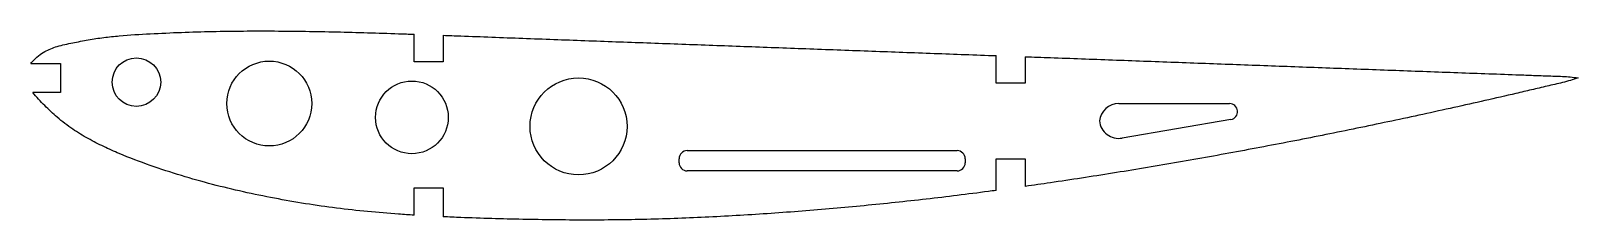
# Model space of a CAD drawing. Header units: inches. Extents: x 4.12 to 13.69, y 11 to 12.17.
import ezdxf

# ---------------------------------------------------------------- set-up
doc = ezdxf.new("R2010")
doc.units = ezdxf.units.IN
doc.header["$LTSCALE"] = 1.7325
doc.header["$MEASUREMENT"] = 0
doc.layers.get('0').update_dxf_attribs({"linetype": 'CONTINUOUS'})
doc.layers.add('02___PRT_ALL_AXES', color=7, linetype='CONTINUOUS')

msp = doc.modelspace()

# ---------------------------------------------------------------- linework, layer by layer
at = {"color": 1, "linetype": 'CONTINUOUS'}
for p, q in [((6.4858, 11.9789), (6.4858, 12.1489)), ((6.6658, 12.1423), (6.6658, 11.9789)), ((4.1153, 11.9684), (4.2974, 11.9684)), ((4.2974, 11.9684), (4.2974, 11.7884)), ((6.6658, 11.9789), (6.4858, 11.9789)), ((10.0858, 11.8463), (10.0858, 12.0163)), ((10.2658, 12.0097), (10.2658, 11.8463)), ((4.2974, 11.7884), (4.1274, 11.7884)), ((10.2658, 11.8463), (10.0858, 11.8463)), ((10.8447, 11.7199), (11.5296, 11.7199)), ((11.538, 11.6206), (10.8648, 11.506)), ((8.1748, 11.4284), (9.8448, 11.4284)), ((8.1248, 11.3534), (8.1248, 11.3784)), ((9.8448, 11.3034), (8.1748, 11.3034)), ((9.8948, 11.3784), (9.8948, 11.3534)), ((10.0858, 11.3768), (10.2658, 11.3768)), ((10.0858, 11.182), (10.0858, 11.3768)), ((10.2658, 11.3768), (10.2658, 11.2068)), ((6.4858, 11.0287), (6.4858, 11.1987)), ((6.4858, 11.1987), (6.6658, 11.1987)), ((6.6658, 11.1987), (6.6658, 11.019))]:
    msp.add_line(p, q, dxfattribs=at)
for centre, radius, start, end in [((10.8447, 11.5999), 0.12, 90, 174.15305), ((11.5296, 11.6699), 0.05, 279.65729, 90), ((10.8447, 11.6243), 0.12, 185.84695, 279.65729), ((8.1748, 11.3784), 0.05, 90, 180), ((9.8448, 11.3784), 0.05, 0, 90), ((8.1748, 11.3534), 0.05, 180, 270), ((9.8448, 11.3534), 0.05, 270, 360)]:
    msp.add_arc(centre, radius, start, end, dxfattribs=at)
for points, knots in [([(4.1153, 11.9684), (4.1181, 11.9721), (4.1322, 11.9894), (4.1601, 12.0152), (4.2105, 12.0493), (4.2821, 12.077), (4.3735, 12.0954), (4.4694, 12.1145), (4.5655, 12.1291), (4.6935, 12.1427), (4.8537, 12.1519), (5.0457, 12.161), (5.2377, 12.1665), (5.4298, 12.1691), (5.6218, 12.1692), (5.8138, 12.1671), (6.0058, 12.1634), (6.1978, 12.1583), (6.3578, 12.1533), (6.4538, 12.15), (6.4858, 12.1489)], [0, 0, 0, 0, 0.005828, 0.027723, 0.046908, 0.081362, 0.122247, 0.162785, 0.20306, 0.243107, 0.322913, 0.402627, 0.482291, 0.561928, 0.641558, 0.721192, 0.800836, 0.880493, 0.960162, 1, 1, 1, 1]), ([(6.6658, 12.1423), (6.7018, 12.141), (6.8018, 12.1372), (6.9658, 12.1309), (7.1578, 12.1237), (7.3498, 12.1166), (7.5418, 12.1096), (7.7338, 12.1026), (7.9258, 12.0957), (8.1178, 12.0887), (8.3098, 12.0816), (8.5018, 12.0746), (8.6938, 12.0675), (8.8858, 12.0604), (9.0778, 12.0533), (9.2698, 12.0463), (9.4618, 12.0392), (9.6538, 12.0322), (9.8458, 12.0252), (9.9898, 12.0199), (10.0698, 12.0169), (10.0858, 12.0163)], [0, 0, 0, 0, 0.03158, 0.087723, 0.143865, 0.200005, 0.256145, 0.312284, 0.368424, 0.424563, 0.480703, 0.536844, 0.592984, 0.649124, 0.705265, 0.761405, 0.817545, 0.873685, 0.929825, 0.985965, 1, 1, 1, 1]), ([(10.2658, 12.0097), (10.3178, 12.0078), (10.4338, 12.0036), (10.6138, 11.9969), (10.8058, 11.9899), (10.9978, 11.9828), (11.1898, 11.9758), (11.3818, 11.9687), (11.5738, 11.9617), (11.7658, 11.9546), (11.9578, 11.9476), (12.1498, 11.9405), (12.3418, 11.9335), (12.5338, 11.9264), (12.7258, 11.9194), (12.9178, 11.9123), (13.1098, 11.9053), (13.2698, 11.8994), (13.3978, 11.8948), (13.4937, 11.8909), (13.59, 11.8886), (13.6539, 11.8832), (13.6858, 11.8784)], [0, 0, 0, 0, 0.045609, 0.101743, 0.157877, 0.214011, 0.270145, 0.326279, 0.382413, 0.438547, 0.494682, 0.550816, 0.60695, 0.663084, 0.719218, 0.775352, 0.831486, 0.88762, 0.915687, 0.943754, 0.971821, 1, 1, 1, 1]), ([(13.6858, 11.8784), (13.6542, 11.8672), (13.5905, 11.8491), (13.4937, 11.8274), (13.3978, 11.8045), (13.2698, 11.7747), (13.1099, 11.7378), (12.9179, 11.6947), (12.7259, 11.6526), (12.5339, 11.6115), (12.3419, 11.5713), (12.1499, 11.5321), (11.9579, 11.494), (11.7659, 11.4569), (11.5739, 11.421), (11.3819, 11.3861), (11.1899, 11.3524), (10.9979, 11.3199), (10.8059, 11.2884), (10.6139, 11.2582), (10.4338, 11.231), (10.3178, 11.2142), (10.2658, 11.2068)], [0, 0, 0, 0, 0.028719, 0.057009, 0.085292, 0.113564, 0.170064, 0.226497, 0.282868, 0.33918, 0.395435, 0.45163, 0.507767, 0.563844, 0.619863, 0.675824, 0.731727, 0.787576, 0.84337, 0.899111, 0.954797, 1, 1, 1, 1]), ([(6.4858, 11.0287), (6.4538, 11.0307), (6.3577, 11.0372), (6.1975, 11.0506), (6.0054, 11.0718), (5.8133, 11.0991), (5.6212, 11.1328), (5.4291, 11.1725), (5.2368, 11.2186), (5.0445, 11.2724), (4.8522, 11.3356), (4.6921, 11.396), (4.5645, 11.4529), (4.4678, 11.5024), (4.3703, 11.5612), (4.2802, 11.6298), (4.2126, 11.6949), (4.1622, 11.746), (4.1383, 11.7738), (4.1274, 11.7884)], [0, 0, 0, 0, 0.03798, 0.114037, 0.190292, 0.266846, 0.343784, 0.421175, 0.499129, 0.577854, 0.657623, 0.738798, 0.780324, 0.822943, 0.867344, 0.91505, 0.956644, 0.978412, 1, 1, 1, 1]), ([(10.0858, 11.182), (10.0698, 11.1798), (9.9898, 11.1692), (9.8459, 11.1508), (9.6539, 11.1279), (9.4619, 11.1068), (9.2698, 11.0873), (9.0778, 11.0696), (8.8858, 11.0537), (8.6938, 11.0394), (8.5018, 11.0271), (8.3098, 11.0167), (8.1178, 11.0086), (7.9258, 11.0027), (7.7338, 10.9994), (7.5418, 10.9984), (7.3498, 10.9996), (7.1577, 11.0027), (6.9657, 11.0076), (6.8017, 11.0131), (6.7018, 11.0173), (6.6658, 11.019)], [0, 0, 0, 0, 0.014123, 0.070576, 0.126969, 0.183304, 0.239587, 0.295822, 0.352012, 0.408162, 0.464275, 0.520353, 0.5764, 0.632423, 0.688429, 0.744426, 0.800424, 0.856429, 0.912444, 0.968473, 1, 1, 1, 1])]:
    msp.add_open_spline(points, degree=3, knots=knots, dxfattribs=at)
at = {"layer": '02___PRT_ALL_AXES', "color": 1, "linetype": 'CONTINUOUS'}
for centre, radius in [((4.7678, 11.8524), 0.15), ((5.5898, 11.7199), 0.2625), ((7.5028, 11.5784), 0.3), ((6.4718, 11.6343), 0.225)]:
    msp.add_circle(centre, radius, dxfattribs=at)

doc.saveas('drawing.dxf')
